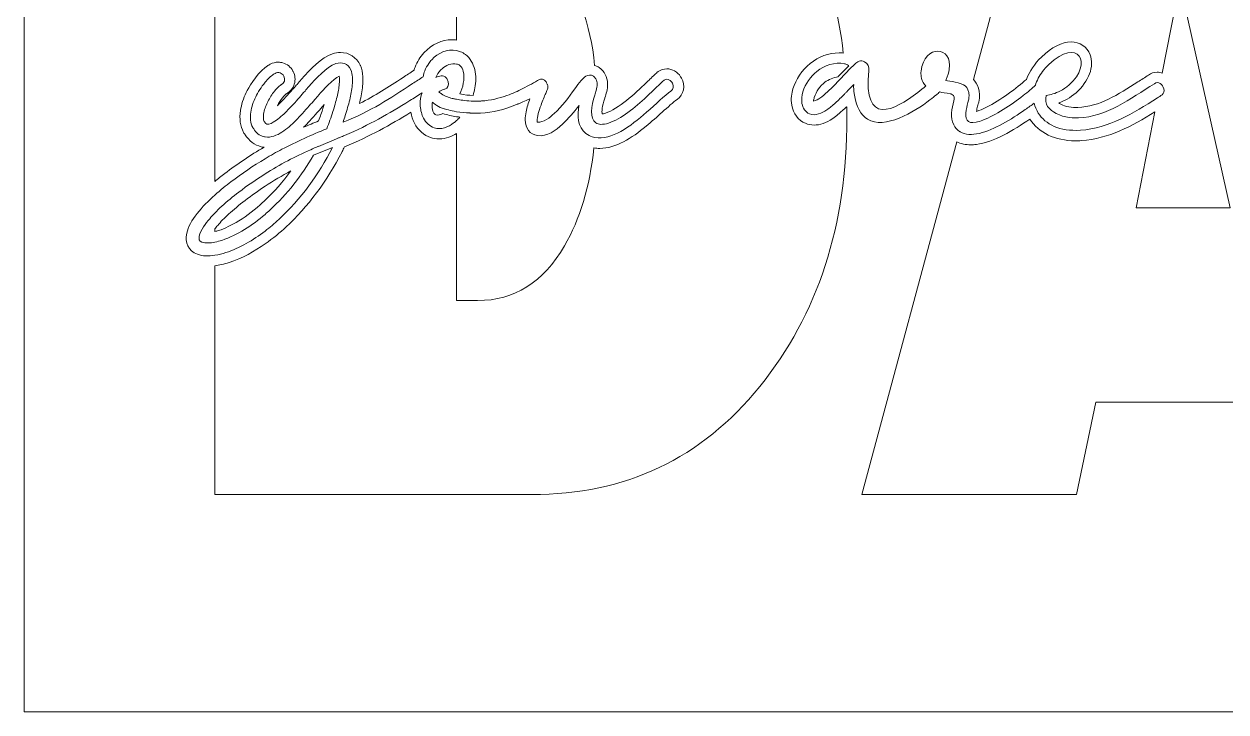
# Model space of a CAD drawing. Extents: x 18 to 982, y -1655 to 380.
# Drawn here: x 18.1 to 500, y -619.5 to -343.5 of the extents above; entities that cross this region are included whole.
import ezdxf

# ---------------------------------------------------------------- set-up
doc = ezdxf.new("R2010")
doc.units = 0
doc.header["$MEASUREMENT"] = 0
doc.layers.add('Layer 1', color=7, linetype='Continuous')

# ---------------------------------------------------------------- blocks, each defined once
blk = doc.blocks.new('block 2')
at = {"layer": 'Layer 1', "lineweight": 0}
blk.add_lwpolyline([(18.11001586914062, -137.6358589136998), (18.11001586914062, -619.5357612574498), (981.8899841308594, -619.5357612574498), (981.8899841308594, -137.6358589136998), (18.11001586914062, -137.6358589136998)], dxfattribs=at)
for points, knots in [([(313.0500183105505, -488.9757026636998), (289.7000427246094, -517.8555854761998), (259.2500305175781, -532.2857612574498), (221.6700134277307, -532.2857612574498), (221.6700134277307, -532.2857612574498), (94.58999633789062, -532.2857612574498), (94.58999633789062, -532.2857612574498), (94.58999633789062, -532.2857612574498), (94.58999633789062, -440.4957221949498), (94.58999633789062, -440.4957221949498), (96.39999389648074, -440.2657417261998), (98.31002807616824, -439.8155464136998), (100.2900085449182, -439.1754096949498), (105.5800476074182, -437.4654487574498), (110.5100402831995, -434.6754096949498), (114.7500305175781, -431.7154487574498), (118.0000305175781, -429.4454292261998), (120.8399963378906, -427.0758003199498), (123.1300354003906, -424.9854682886998), (131.9300231933594, -416.8258003199498), (139.5000305175781, -406.6456245386998), (145.6100158691406, -394.7354682886998), (145.6100158691406, -394.7354682886998), (145.6600036621094, -394.6358589136998), (145.6600036621094, -394.6358589136998), (145.9500427246094, -394.0255073511998), (146.2400207519495, -393.4053901636998), (146.5299987793005, -392.7857612574498), (157.0000305175781, -388.4254096949498), (164.7400207519495, -384.1055854761998), (173.1300354003906, -378.9053901636998), (173.4300231933594, -380.4254096949498), (173.9100036621094, -381.9053901636998), (174.6100158691406, -383.2554878199498), (176.1300354003906, -386.0855659449498), (178.4500427246094, -388.1456245386998), (181.1100158691406, -389.0557807886998), (182.2000427246094, -389.4254096949498), (183.3399963378906, -389.6153511011998), (184.5199890136682, -389.6153511011998), (187.3200378418005, -389.6153511011998), (189.7600402831995, -388.5557807886998), (191.5600280761682, -387.4254096949498), (191.5600280761682, -387.4254096949498), (191.5600280761682, -454.4356636011998), (191.5600280761682, -454.4356636011998), (191.5600280761682, -454.4356636011998), (199.9599914550781, -454.4356636011998), (199.9599914550781, -454.4356636011998), (214.6700134277307, -454.4356636011998), (226.2799987793005, -447.1358589136998), (234.8000183105505, -432.4757026636998), (240.9800109863281, -421.8653511011998), (244.9200134277307, -408.7755073511998), (246.6100158691406, -393.1856636011998), (247.3700256347693, -393.3155464136998), (248.1499938964807, -393.3858589136998), (248.9500427246094, -393.3858589136998), (255.3700256347693, -393.3858589136998), (261.7500305175781, -389.2554878199498), (267.4800109863281, -384.5357612574498), (269.7699890136682, -382.6553901636998), (271.9500427246094, -380.6754096949498), (273.9900207519495, -378.8458198511998), (276.2300109863281, -376.8258003199498), (278.3399963378906, -374.9053901636998), (279.9100036621094, -373.7755073511998), (282.6700134277307, -371.7955268824498), (283.4200134277307, -368.1553901636998), (281.7000427246094, -365.2154487574498), (281.7000427246094, -365.2154487574498), (281.4900207519495, -364.8155464136998), (281.4900207519495, -364.8155464136998), (281.4900207519495, -364.8155464136998), (281.3700256347693, -364.6153511011998), (281.3700256347693, -364.6153511011998), (280.1000061035193, -362.6553901636998), (278.0299987793005, -361.4654487574498), (275.8300476074182, -361.4654487574498), (274.5700378418005, -361.4654487574498), (273.3700256347693, -361.8653511011998), (272.3399963378906, -362.5958198511998), (272.3399963378906, -362.5958198511998), (272.1700134277307, -362.7154487574498), (272.1700134277307, -362.7154487574498), (272.1700134277307, -362.7154487574498), (272.0100402831995, -362.8555854761998), (272.0100402831995, -362.8555854761998), (271.0600280761682, -363.6954292261998), (269.8999938964807, -364.8155464136998), (268.5500183105505, -366.1153511011998), (268.2400207519495, -366.4053901636998), (267.9200134277307, -366.7154487574498), (267.5800476074182, -367.0557807886998), (263.1000061035193, -371.3555854761998), (256.3200378418005, -377.6456245386998), (251.2000427246094, -379.2755073511998), (250.5800476074182, -379.4654487574498), (250.1600036621094, -379.5455268824498), (249.8900451660193, -379.5655464136998), (249.7400207519495, -378.6553901636998), (249.8200378418005, -376.5357612574498), (250.9100036621094, -373.2955268824498), (250.9100036621094, -373.2955268824498), (250.9900207519495, -373.0455268824498), (250.9900207519495, -373.0455268824498), (251.4599914550781, -371.6055854761998), (252.0899963378906, -369.6358589136998), (252.0899963378906, -367.6153511011998), (252.0899963378906, -367.6153511011998), (252.0899963378906, -367.4654487574498), (252.0899963378906, -367.4654487574498), (251.9900207519495, -364.7354682886998), (250.7699890136682, -362.3858589136998), (248.7300109863281, -360.9854682886998), (248.1499938964807, -360.5958198511998), (247.5299987793005, -360.2955268824498), (246.8900451660193, -360.0958198511998), (245.1800231933594, -343.0655464136998), (240.2099914550781, -329.8653511011998), (232.0000305175781, -320.4957221949498), (221.6100158691406, -308.6553901636998), (210.9300231933594, -302.7257026636998), (199.9599914550781, -302.7257026636998), (199.9599914550781, -302.7257026636998), (191.5600280761682, -302.7257026636998), (191.5600280761682, -302.7257026636998), (191.5600280761682, -302.7257026636998), (191.5600280761682, -349.9156440699498), (191.5600280761682, -349.9156440699498), (190.9500427246094, -349.8258003199498), (190.3300476074182, -349.7857612574498), (189.7099914550781, -349.7857612574498), (185.6700134277307, -349.7857612574498), (181.5899963378906, -351.6553901636998), (178.5100402831995, -354.9454292261998), (178.5100402831995, -354.9454292261998), (178.4400329589807, -355.0255073511998), (178.4400329589807, -355.0255073511998), (176.8900451660193, -356.7755073511998), (175.7000427246094, -358.6954292261998), (174.9100036621094, -360.7354682886998), (174.7400207519495, -361.1553901636998), (174.6000061035193, -361.6055854761998), (174.4700012206995, -362.0557807886998), (172.9500427246094, -363.0357612574498), (171.5000305175781, -363.9854682886998), (170.1100158691406, -364.9053901636998), (164.0600280761682, -368.8653511011998), (158.9200134277307, -372.2354682886998), (152.6000061035193, -375.3956245386998), (152.6400451660193, -375.1954292261998), (152.6900329589807, -375.0054878199498), (152.7300109863281, -374.8355659449498), (153.3000183105505, -372.4854682886998), (153.6700134277307, -370.3956245386998), (153.8600158691406, -368.3956245386998), (154.0700378418005, -366.2154487574498), (154.2000427246094, -362.9854682886998), (152.9700012206995, -360.1553901636998), (152.9700012206995, -360.1553901636998), (152.9200134277307, -360.0455268824498), (152.9200134277307, -360.0455268824498), (151.3999938964807, -356.8258003199498), (148.4300231933594, -354.8956245386998), (144.9800109863281, -354.8956245386998), (143.9200134277307, -354.8956245386998), (142.8399963378906, -355.0758003199498), (141.7699890136682, -355.4454292261998), (137.3900451660193, -356.9454292261998), (132.9800109863281, -361.4854682886998), (129.2500305175781, -365.7755073511998), (128.6900329589807, -366.3858589136998), (128.1499938964807, -367.0255073511998), (127.6000061035193, -367.6954292261998), (127.1200256347693, -368.2154487574498), (126.6600036621094, -368.7554878199498), (126.1800231933594, -369.3057807886998), (125.9400329589807, -369.5758003199498), (125.7000427246094, -369.8555854761998), (125.4300231933594, -370.1553901636998), (124.0600280761682, -371.7154487574498), (122.2500305175781, -373.7354682886998), (120.4300231933594, -375.5758003199498), (120.1800231933594, -375.8155464136998), (119.9300231933594, -376.0655464136998), (119.6800231933594, -376.3057807886998), (119.6900329589807, -376.2955268824498), (119.6900329589807, -376.2857612574498), (119.6900329589807, -376.2857612574498), (120.3000183105505, -375.1358589136998), (121.0100402831995, -374.0255073511998), (121.7600402831995, -373.0455268824498), (122.5500183105505, -372.1055854761998), (123.0199890136682, -371.6754096949498), (123.2600402831995, -371.5054878199498), (123.2699890136682, -371.4854682886998), (123.2799987793005, -371.4854682886998), (123.2900085449182, -371.4854682886998), (124.8300476074182, -370.6456245386998), (125.9500427246094, -369.2554878199498), (126.4700012206995, -367.5855659449498), (126.9900207519495, -365.8858589136998), (126.8300476074182, -364.1055854761998), (126.0100402831995, -362.5357612574498), (126.0100402831995, -362.5357612574498), (125.9300231933594, -362.3653511011998), (125.9300231933594, -362.3653511011998), (125.0500183105505, -360.7354682886998), (123.6200256347693, -359.5655464136998), (121.8999938964807, -359.0758003199498), (121.2699890136682, -358.8956245386998), (120.6300354003906, -358.8057807886998), (119.9900207519495, -358.8057807886998), (118.8800354003906, -358.8057807886998), (117.7799987793005, -359.0855659449498), (116.8200378418005, -359.6055854761998), (116.8200378418005, -359.6055854761998), (116.4400329589807, -359.8155464136998), (116.4400329589807, -359.8155464136998), (116.2900085449182, -359.8956245386998), (116.1499938964807, -359.9654487574498), (115.9900207519495, -360.0758003199498), (115.9900207519495, -360.0758003199498), (115.8399963378906, -360.1553901636998), (115.8399963378906, -360.1553901636998), (115.4700012206995, -360.4053901636998), (115.1000061035193, -360.6754096949498), (114.7500305175781, -360.9654487574498), (110.7900085449182, -364.1153511011998), (108.0400085449182, -369.3155464136998), (107.2300109863281, -370.9454292261998), (106.0600280761682, -373.3458198511998), (105.2699890136682, -375.7955268824498), (104.8999938964807, -378.1954292261998), (104.3900451660193, -381.4454292261998), (104.8100280761682, -384.4654487574498), (106.1200256347693, -386.9654487574498), (106.1200256347693, -386.9654487574498), (106.2600402831995, -387.2354682886998), (106.2600402831995, -387.2354682886998), (106.2600402831995, -387.2354682886998), (106.4599914550781, -387.5054878199498), (106.4599914550781, -387.5054878199498), (106.5500183105505, -387.6553901636998), (106.6300354003906, -387.7857612574498), (106.7300109863281, -387.9053901636998), (108.3100280761682, -390.3858589136998), (110.6100158691406, -392.0855659449498), (113.2000427246094, -392.7154487574498), (113.5700378418005, -392.8155464136998), (113.9500427246094, -392.8858589136998), (114.3300476074182, -392.9254096949498), (108.9200134277307, -396.0958198511998), (103.6300354003906, -399.6358589136998), (98.55001831055051, -403.4854682886998), (97.16000366210938, -404.5455268824498), (95.83999633789062, -405.5855659449498), (94.58999633789062, -406.6153511011998), (94.58999633789062, -406.6153511011998), (94.58999633789062, -224.8858589136998), (94.58999633789062, -224.8858589136998), (94.58999633789062, -224.8858589136998), (221.6700134277307, -224.8858589136998), (221.6700134277307, -224.8858589136998), (260.6499938964807, -224.8858589136998), (291.4500427246094, -240.1856636011998), (314.1000061035193, -270.7857612574498), (332.0199890136682, -295.0255073511998), (342.8600158691406, -323.1553901636998), (346.5800476074182, -355.1553901636998), (346.0199890136682, -355.0855659449498), (345.4599914550781, -355.0557807886998), (344.8800354003906, -355.0557807886998), (340.8300476074182, -355.0557807886998), (336.6100158691406, -356.6055854761998), (333.3300476074182, -359.2857612574498), (330.0000305175781, -361.9854682886998), (327.5400085449182, -365.6456245386998), (326.3900451660193, -369.5557807886998), (325.9200134277307, -371.1358589136998), (325.4500427246094, -373.5557807886998), (325.9100036621094, -376.0655464136998), (326.5000305175781, -379.4454292261998), (328.4900207519495, -382.1055854761998), (331.3600158691406, -383.3355659449498), (332.4500427246094, -383.8057807886998), (333.6300354003906, -384.0455268824498), (334.8500061035193, -384.0455268824498), (337.1900329589807, -384.0455268824498), (339.6200256347693, -383.1954292261998), (342.3600158691406, -381.3956245386998), (343.8100280761682, -380.3858589136998), (345.1200256347693, -379.2154487574498), (346.1600036621094, -378.2755073511998), (346.7200012206995, -377.7857612574498), (347.2799987793005, -377.2554878199498), (347.8800354003906, -376.6754096949498), (347.9300231933594, -376.8155464136998), (347.9700012206995, -376.9556831324498), (348.0299987793005, -377.0958198511998), (348.0500183105505, -378.4454292261998), (348.0600280761682, -379.8057807886998), (348.0600280761682, -381.1754096949498), (348.0600280761682, -424.1656440699498), (336.3800354003906, -460.0958198511998), (313.0500183105505, -488.9757026636998)], [0, 0, 0, 0, 1, 1, 1, 2, 2, 2, 3, 3, 3, 4, 4, 4, 5, 5, 5, 6, 6, 6, 7, 7, 7, 8, 8, 8, 9, 9, 9, 10, 10, 10, 11, 11, 11, 12, 12, 12, 13, 13, 13, 14, 14, 14, 15, 15, 15, 16, 16, 16, 17, 17, 17, 18, 18, 18, 19, 19, 19, 20, 20, 20, 21, 21, 21, 22, 22, 22, 23, 23, 23, 24, 24, 24, 25, 25, 25, 26, 26, 26, 27, 27, 27, 28, 28, 28, 29, 29, 29, 30, 30, 30, 31, 31, 31, 32, 32, 32, 33, 33, 33, 34, 34, 34, 35, 35, 35, 36, 36, 36, 37, 37, 37, 38, 38, 38, 39, 39, 39, 40, 40, 40, 41, 41, 41, 42, 42, 42, 43, 43, 43, 44, 44, 44, 45, 45, 45, 46, 46, 46, 47, 47, 47, 48, 48, 48, 49, 49, 49, 50, 50, 50, 51, 51, 51, 52, 52, 52, 53, 53, 53, 54, 54, 54, 55, 55, 55, 56, 56, 56, 57, 57, 57, 58, 58, 58, 59, 59, 59, 60, 60, 60, 61, 61, 61, 62, 62, 62, 63, 63, 63, 64, 64, 64, 65, 65, 65, 66, 66, 66, 67, 67, 67, 68, 68, 68, 69, 69, 69, 70, 70, 70, 71, 71, 71, 72, 72, 72, 73, 73, 73, 74, 74, 74, 75, 75, 75, 76, 76, 76, 77, 77, 77, 78, 78, 78, 79, 79, 79, 80, 80, 80, 81, 81, 81, 82, 82, 82, 83, 83, 83, 84, 84, 84, 85, 85, 85, 86, 86, 86, 87, 87, 87, 88, 88, 88, 89, 89, 89, 90, 90, 90, 91, 91, 91, 92, 92, 92, 93, 93, 93, 94, 94, 94, 95, 95, 95, 96, 96, 96, 97, 97, 97, 98, 98, 98, 99, 99, 99, 100, 100, 100, 101, 101, 101, 102, 102, 102, 102]), ([(529.7599792480505, -532.2857612574498), (529.7599792480505, -532.2857612574498), (520.6499938964807, -495.1656440699498), (520.6499938964807, -495.1656440699498), (520.6499938964807, -495.1656440699498), (447.8300476074182, -495.1656440699498), (447.8300476074182, -495.1656440699498), (447.8300476074182, -495.1656440699498), (440.1300354003906, -532.2857612574498), (440.1300354003906, -532.2857612574498), (440.1300354003906, -532.2857612574498), (354.0100402831995, -532.2857612574498), (354.0100402831995, -532.2857612574498), (354.0100402831995, -532.2857612574498), (392.0600280761682, -390.7257026636998), (392.0600280761682, -390.7257026636998), (393.7300109863281, -391.5557807886998), (395.6300354003906, -391.9654487574498), (397.7200012206995, -391.9654487574498), (398.4400329589807, -391.9654487574498), (399.1800231933594, -391.9053901636998), (399.9300231933594, -391.8155464136998), (406.8800354003906, -390.9254096949498), (414.8100280761682, -386.1358589136998), (421.3500061035193, -381.6358589136998), (424.8700256347693, -387.1358589136998), (431.4800109863281, -390.3355659449498), (439.6499938964807, -390.3355659449498), (439.6499938964807, -390.3355659449498), (439.6600036621094, -390.3355659449498), (439.6600036621094, -390.3355659449498), (440.4100036621094, -390.3355659449498), (441.1700134277307, -390.3155464136998), (441.9599914550781, -390.2554878199498), (453.1700134277307, -389.4454292261998), (462.2400207519495, -384.5054878199498), (471.4200134277307, -378.7554878199498), (471.4200134277307, -378.7554878199498), (463.9400329589807, -417.3057807886998), (463.9400329589807, -417.3057807886998), (463.9400329589807, -417.3057807886998), (501.7500305175781, -417.3057807886998), (501.7500305175781, -417.3057807886998), (501.7500305175781, -417.3057807886998), (481.4400329589807, -327.0758003199498), (481.4400329589807, -327.0758003199498), (481.4400329589807, -327.0758003199498), (474.4400329589807, -363.1553901636998), (474.4400329589807, -363.1553901636998), (473.8100280761682, -362.9454292261998), (473.1399841308594, -362.8258003199498), (472.4700012206995, -362.8258003199498), (471.1900329589807, -362.8258003199498), (469.9700012206995, -363.2154487574498), (468.9200134277307, -364.0054878199498), (467.4800109863281, -364.9053901636998), (466.0500183105505, -365.8258003199498), (464.6300354003906, -366.7354682886998), (456.7200012206995, -371.8155464136998), (449.2500305175781, -376.6153511011998), (440.6700134277307, -376.9654487574498), (440.4200134277307, -376.9854682886998), (440.1499938964807, -376.9854682886998), (439.8900451660193, -376.9854682886998), (437.1800231933594, -376.9854682886998), (434.7500305175781, -376.3858589136998), (433.2300109863281, -375.3258003199498), (433.2300109863281, -375.3258003199498), (433.0299987793005, -375.1954292261998), (432.9800109863281, -375.1553901636998), (435.1200256347693, -374.3858589136998), (437.5800476074182, -373.1358589136998), (439.8800354003906, -371.0758003199498), (445.0800476074182, -366.4854682886998), (447.2900085449182, -360.4854682886998), (445.5299987793005, -355.8258003199498), (444.3200378418005, -352.6553901636998), (441.4100036621094, -350.6954292261998), (437.9100036621094, -350.6954292261998), (434.2600402831995, -350.6954292261998), (430.1499938964807, -352.7857612574498), (426.0400085449182, -356.7554878199498), (423.2300109863281, -359.4654487574498), (421.2099914550781, -362.5255073511998), (420.0000305175781, -365.6954292261998), (416.3100280761682, -369.0557807886998), (409.4900207519495, -374.0758003199498), (403.9500427246094, -376.8653511011998), (402.5100402831995, -377.6153511011998), (401.1600036621094, -378.1954292261998), (399.9800109863281, -378.5655464136998), (400.0500183105505, -378.2154487574498), (400.1200256347693, -377.8956245386998), (400.1800231933594, -377.5758003199498), (400.3399963378906, -376.7857612574498), (400.4700012206995, -376.1055854761998), (400.6900329589807, -375.5557807886998), (400.6900329589807, -375.5557807886998), (400.8200378418005, -375.2154487574498), (400.8200378418005, -375.2154487574498), (400.8200378418005, -375.2154487574498), (400.8900451660193, -374.8458198511998), (400.8900451660193, -374.8458198511998), (401.8000183105505, -370.3355659449498), (400.3200378418005, -367.4556831324498), (398.7699890136682, -365.7657417261998), (398.7699890136682, -365.7657417261998), (436.6300354003906, -224.8858589136998), (436.6300354003906, -224.8858589136998), (436.6300354003906, -224.8858589136998), (547.6100158691406, -224.8858589136998), (547.6100158691406, -224.8858589136998), (547.6100158691406, -224.8858589136998), (587.8799743652307, -374.6954292261998), (587.8799743652307, -374.6954292261998), (584.6200256347693, -376.4854682886998), (581.4499816894495, -377.7354682886998), (578.9499816894495, -377.7354682886998), (578.9499816894495, -377.7354682886998), (578.8399963378906, -377.7354682886998), (578.8399963378906, -377.7354682886998), (578.7300109863281, -376.6456245386998), (578.7900085449182, -375.0255073511998), (578.8100280761682, -374.2154487574498), (578.8100280761682, -374.2154487574498), (578.8299865722693, -373.6153511011998), (578.8299865722693, -373.6153511011998), (578.8299865722693, -373.6153511011998), (578.8399963378906, -373.4854682886998), (578.8399963378906, -373.4854682886998), (579.0099792480505, -370.8057807886998), (579.2500305175781, -366.7354682886998), (576.9100036621094, -363.5655464136998), (575.3299865722693, -361.4654487574498), (573.0899963378906, -360.3258003199498), (570.5899963378906, -360.3258003199498), (568.8399963378906, -360.3258003199498), (567.0600280761682, -360.8555854761998), (565.1399841308594, -361.9654487574498), (564.7500305175781, -362.1754096949498), (564.3799743652307, -362.4053901636998), (564.0000305175781, -362.6358589136998), (564.0699768066406, -361.8956245386998), (564.0799865722693, -361.1456245386998), (564.0500183105505, -360.4053901636998), (563.8000183105505, -355.1553901636998), (560.4599914550781, -351.3956245386998), (555.6900329589807, -351.0655464136998), (555.4900207519495, -351.0557807886998), (555.3000183105505, -351.0455268824498), (555.1000061035193, -351.0455268824498), (549.6900329589807, -351.0455268824498), (545.1399841308594, -355.3355659449498), (541.7599792480505, -359.0855659449498), (540.7500305175781, -360.1954292261998), (539.7699890136682, -361.3653511011998), (538.8500061035193, -362.5054878199498), (538.4499816894495, -362.2755073511998), (538.0199890136682, -362.0758003199498), (537.5799865722693, -361.9254096949498), (537.5799865722693, -361.9254096949498), (537.4200134277307, -361.8858589136998), (537.4200134277307, -361.8858589136998), (537.4200134277307, -361.8858589136998), (536.9700012206995, -361.7554878199498), (536.9700012206995, -361.7554878199498), (536.4499816894495, -361.6358589136998), (535.8999938964807, -361.5557807886998), (535.3600158691406, -361.5557807886998), (532.2900085449182, -361.5557807886998), (529.7300109863281, -363.8653511011998), (529.2799987793005, -367.0357612574498), (529.2799987793005, -367.0357612574498), (529.2599792480505, -367.1754096949498), (529.2599792480505, -367.1754096949498), (529.1600036621094, -368.0855659449498), (528.8000183105505, -369.2154487574498), (528.5400085449182, -370.0758003199498), (528.2699890136682, -370.7554878199498), (528.0699768066406, -371.4254096949498), (527.8899841308594, -372.0054878199498), (527.8899841308594, -372.0054878199498), (527.5699768066406, -373.0357612574498), (527.5699768066406, -373.0357612574498), (526.9400329589807, -374.9854682886998), (526.3500061035193, -377.0758003199498), (526.3399963378906, -379.1358589136998), (526.2599792480505, -381.6954292261998), (527.2500305175781, -384.0255073511998), (529.0600280761682, -385.5357612574498), (530.3399963378906, -386.6456245386998), (531.8700256347693, -387.2354682886998), (533.5000305175781, -387.2354682886998), (534.8199768066406, -387.2354682886998), (536.1200256347693, -386.8555854761998), (537.2099914550781, -386.1553901636998), (539.3399963378906, -384.8653511011998), (541.0400085449182, -382.5054878199498), (542.4200134277307, -380.6055854761998), (542.4200134277307, -380.6055854761998), (542.7599792480505, -380.1153511011998), (542.7599792480505, -380.1153511011998), (544.3999938964807, -377.7955268824498), (546.0099792480505, -375.5054878199498), (547.6700134277307, -373.3653511011998), (547.6299743652307, -373.4854682886998), (547.6000061035193, -373.6358589136998), (547.5799865722693, -373.7857612574498), (547.2400207519495, -375.2857612574498), (546.3600158691406, -379.2554878199498), (548.7900085449182, -382.4654487574498), (550.2400207519495, -384.4454292261998), (552.3100280761682, -385.5357612574498), (554.6399841308594, -385.5357612574498), (555.9499816894495, -385.5357612574498), (557.2699890136682, -385.1954292261998), (558.5299987793005, -384.5455268824498), (560.5899963378906, -383.5054878199498), (562.2799987793005, -381.9854682886998), (563.8299865722693, -380.5958198511998), (563.8299865722693, -380.5958198511998), (563.9100036621094, -380.5255073511998), (563.9100036621094, -380.5255073511998), (564.5099792480505, -379.9654487574498), (565.1499938964807, -379.3653511011998), (565.8299865722693, -378.7354682886998), (566.0000305175781, -380.2154487574498), (566.3100280761682, -381.7154487574498), (566.8899841308594, -383.1954292261998), (567.1900329589807, -383.9854682886998), (567.5600280761682, -384.7354682886998), (568.0199890136682, -385.5357612574498), (568.0199890136682, -385.5357612574498), (568.0799865722693, -385.6456245386998), (568.0799865722693, -385.6456245386998), (570.2500305175781, -389.1153511011998), (573.6999816894495, -391.1153511011998), (578.0199890136682, -391.4254096949498), (578.4800109863281, -391.4654487574498), (578.9400329589807, -391.4854682886998), (579.4200134277307, -391.4854682886998), (583.2799987793005, -391.4854682886998), (587.3700256347693, -390.2657417261998), (591.5400085449182, -388.3258003199498), (591.5400085449182, -388.3258003199498), (594.2900085449182, -398.5655464136998), (594.2900085449182, -398.5655464136998), (591.9700012206995, -400.1456245386998), (589.6700134277307, -401.7657417261998), (587.4300231933594, -403.4854682886998), (576.0899963378906, -412.0855659449498), (569.6100158691406, -419.8355659449498), (568.1600036621094, -426.5255073511998), (566.8100280761682, -432.5455268824498), (569.5099792480505, -437.7354682886998), (575.0199890136682, -439.7755073511998), (576.6800231933594, -440.3858589136998), (578.5400085449182, -440.6954292261998), (580.5699768066406, -440.6954292261998), (583.2099914550781, -440.6954292261998), (586.1200256347693, -440.1754096949498), (589.1700134277307, -439.1754096949498), (594.3100280761682, -437.5054878199498), (599.1100158691406, -434.8458198511998), (603.2699890136682, -431.9654487574498), (603.2699890136682, -431.9654487574498), (630.2300109863281, -532.2857612574498), (630.2300109863281, -532.2857612574498), (630.2300109863281, -532.2857612574498), (529.7599792480505, -532.2857612574498), (529.7599792480505, -532.2857612574498)], [0, 0, 0, 0, 1, 1, 1, 2, 2, 2, 3, 3, 3, 4, 4, 4, 5, 5, 5, 6, 6, 6, 7, 7, 7, 8, 8, 8, 9, 9, 9, 10, 10, 10, 11, 11, 11, 12, 12, 12, 13, 13, 13, 14, 14, 14, 15, 15, 15, 16, 16, 16, 17, 17, 17, 18, 18, 18, 19, 19, 19, 20, 20, 20, 21, 21, 21, 22, 22, 22, 23, 23, 23, 24, 24, 24, 25, 25, 25, 26, 26, 26, 27, 27, 27, 28, 28, 28, 29, 29, 29, 30, 30, 30, 31, 31, 31, 32, 32, 32, 33, 33, 33, 34, 34, 34, 35, 35, 35, 36, 36, 36, 37, 37, 37, 38, 38, 38, 39, 39, 39, 40, 40, 40, 41, 41, 41, 42, 42, 42, 43, 43, 43, 44, 44, 44, 45, 45, 45, 46, 46, 46, 47, 47, 47, 48, 48, 48, 49, 49, 49, 50, 50, 50, 51, 51, 51, 52, 52, 52, 53, 53, 53, 54, 54, 54, 55, 55, 55, 56, 56, 56, 57, 57, 57, 58, 58, 58, 59, 59, 59, 60, 60, 60, 61, 61, 61, 62, 62, 62, 63, 63, 63, 64, 64, 64, 65, 65, 65, 66, 66, 66, 67, 67, 67, 68, 68, 68, 69, 69, 69, 70, 70, 70, 71, 71, 71, 72, 72, 72, 73, 73, 73, 74, 74, 74, 75, 75, 75, 76, 76, 76, 77, 77, 77, 78, 78, 78, 79, 79, 79, 80, 80, 80, 81, 81, 81, 82, 82, 82, 83, 83, 83, 84, 84, 84, 85, 85, 85, 86, 86, 86, 87, 87, 87, 88, 88, 88, 89, 89, 89, 90, 90, 90, 90]), ([(399.8000183105505, -382.9053901636998), (400.6499938964807, -382.7354682886998), (401.5700378418005, -382.4454292261998), (402.5500183105505, -382.0758003199498), (407.5400085449182, -380.1754096949498), (413.9200134277307, -375.9454292261998), (418.7000427246094, -372.2154487574498), (420.6600036621094, -370.6754096949498), (422.3500061035193, -369.2354682886998), (423.5800476074182, -368.0557807886998), (424.1700134277307, -366.1954292261998), (425.1300354003906, -364.3258003199498), (426.4900207519495, -362.5255073511998), (427.2000427246094, -361.5855659449498), (428.0100402831995, -360.6553901636998), (428.9300231933594, -359.7554878199498), (440.8100280761682, -348.3057807886998), (446.8000183105505, -359.3956245386998), (437.1200256347693, -367.9454292261998), (435.9900207519495, -368.9454292261998), (434.8000183105505, -369.7354682886998), (433.6000061035193, -370.3458198511998), (431.5600280761682, -371.3858589136998), (429.5400085449182, -371.9053901636998), (427.9500427246094, -372.1153511011998), (427.5400085449182, -373.8653511011998), (427.6600036621094, -375.2955268824498), (428.5000305175781, -376.5655464136998), (429.0100402831995, -377.3355659449498), (429.7799987793005, -378.0557807886998), (430.8500061035193, -378.7554878199498), (433.7500305175781, -380.7554878199498), (437.7300109863281, -381.2857612574498), (440.8600158691406, -381.1456245386998), (452.2699890136682, -380.6754096949498), (461.4400329589807, -373.5655464136998), (471.3100280761682, -367.4254096949498), (472.0600280761682, -366.8057807886998), (472.9100036621094, -366.8956245386998), (473.6200256347693, -367.3756050074498), (475.0199890136682, -368.2857612574498), (475.8799743652307, -370.6856636011998), (474.3899841308594, -371.9254096949498), (473.7599792480505, -372.3258003199498), (473.1299743652307, -372.7257026636998), (472.5099792480505, -373.1256050074498), (462.6300354003906, -379.4156440699498), (453.1800231933594, -385.2457221949498), (441.6499938964807, -386.0958198511998), (433.3800354003906, -386.6553901636998), (427.5800476074182, -383.6954292261998), (424.7699890136682, -379.2354682886998), (424.0100402831995, -378.0054878199498), (423.4700012206995, -376.6754096949498), (423.1600036621094, -375.2554878199498), (422.0400085449182, -376.0655464136998), (420.8200378418005, -376.9254096949498), (419.5299987793005, -377.8155464136998), (413.9200134277307, -381.6954292261998), (407.0000305175781, -386.0255073511998), (401.1300354003906, -387.3653511011998), (398.1800231933594, -388.0455268824498), (395.5000305175781, -387.9654487574498), (393.3900451660193, -386.6954292261998), (393.3200378418005, -386.6553901636998), (393.2500305175781, -386.6055854761998), (393.1800231933594, -386.5655464136998), (392.1900329589807, -385.9356636011998), (391.3800354003906, -385.0357612574498), (390.8600158691406, -383.9053901636998), (389.4599914550781, -381.0455268824498), (389.9700012206995, -377.4053901636998), (390.9100036621094, -374.3653511011998), (391.1300354003906, -373.5357612574498), (391.4400329589807, -372.0958198511998), (390.0100402831995, -371.6553901636998), (389.8999938964807, -371.6153511011998), (389.7900085449182, -371.5758003199498), (389.6499938964807, -371.5557807886998), (387.5299987793005, -371.1754096949498), (386.1900329589807, -370.9454292261998), (385.2200012206995, -370.7354682886998), (384.8100280761682, -371.1153511011998), (384.3600158691406, -371.4854682886998), (383.8999938964807, -371.8858589136998), (383.2000427246094, -372.4654487574498), (382.3100280761682, -373.1954292261998), (381.2799987793005, -373.9654487574498), (374.9400329589807, -378.7955268824498), (363.2000427246094, -385.9854682886998), (356.2300109863281, -381.6358589136998), (353.6499938964807, -380.0255073511998), (351.7300109863281, -376.8355659449498), (350.9700012206995, -371.3653511011998), (350.7799987793005, -370.1954292261998), (350.6900329589807, -368.9654487574498), (350.7400207519495, -367.7554878199498), (349.7400207519495, -368.7554878199498), (348.7900085449182, -369.7755073511998), (347.8300476074182, -370.7755073511998), (347.5700378418005, -371.0455268824498), (347.3000183105505, -371.3258003199498), (347.0400085449182, -371.5958198511998), (345.8700256347693, -372.8155464136998), (344.6600036621094, -374.0357612574498), (343.3900451660193, -375.1553901636998), (342.3200378418005, -376.1358589136998), (341.1900329589807, -377.1153511011998), (339.9800109863281, -377.9654487574498), (338.0600280761682, -379.2154487574498), (335.3999938964807, -380.5357612574498), (333.0100402831995, -379.5054878199498), (331.3700256347693, -378.8057807886998), (330.3500061035193, -377.2154487574498), (330.0199890136682, -375.3458198511998), (329.7400207519495, -373.7955268824498), (329.9700012206995, -372.1553901636998), (330.3900451660193, -370.7554878199498), (331.3700256347693, -367.3858589136998), (333.4800109863281, -364.5357612574498), (335.9599914550781, -362.5255073511998), (338.8900451660193, -360.1153511011998), (343.1700134277307, -358.6553901636998), (347.0400085449182, -359.4356636011998), (347.2400207519495, -359.4757026636998), (347.4500427246094, -359.5255073511998), (347.6499938964807, -359.5758003199498), (348.1200256347693, -359.7154487574498), (348.5400085449182, -360.0054878199498), (348.8500061035193, -360.4053901636998), (348.8500061035193, -360.4053901636998), (348.6700134277307, -360.4053901636998), (348.6700134277307, -360.4053901636998), (348.6700134277307, -360.4053901636998), (344.5000305175781, -364.5758003199498), (344.5000305175781, -364.5758003199498), (344.5000305175781, -364.5758003199498), (344.5500183105505, -364.6754096949498), (344.5500183105505, -364.6754096949498), (342.6000061035193, -364.8858589136998), (340.6100158691406, -365.7857612574498), (339.2300109863281, -366.8653511011998), (337.3100280761682, -368.3258003199498), (335.6800231933594, -370.4654487574498), (334.9300231933594, -373.0054878199498), (334.8300476074182, -373.3653511011998), (334.6900329589807, -373.9254096949498), (334.6499938964807, -374.4454292261998), (335.4900207519495, -374.2554878199498), (336.7500305175781, -373.5054878199498), (337.2200012206995, -373.1954292261998), (338.3000183105505, -372.4854682886998), (339.2799987793005, -371.6456245386998), (340.2099914550781, -370.7554878199498), (341.3800354003906, -369.6754096949498), (342.5500183105505, -368.5557807886998), (343.6700134277307, -367.3956245386998), (344.1700134277307, -366.8653511011998), (344.6800231933594, -366.3458198511998), (345.1900329589807, -365.8057807886998), (345.1900329589807, -365.8057807886998), (347.3800354003906, -363.4757026636998), (347.3800354003906, -363.4757026636998), (347.3800354003906, -363.4757026636998), (349.4900207519495, -361.2354682886998), (349.4900207519495, -361.2354682886998), (349.4900207519495, -361.2354682886998), (350.7799987793005, -359.9454292261998), (350.7799987793005, -359.9454292261998), (351.7699890136682, -359.0054878199498), (352.9800109863281, -357.8956245386998), (354.5700378418005, -358.3653511011998), (354.7699890136682, -358.4254096949498), (354.9599914550781, -358.5054878199498), (355.1300354003906, -358.5958198511998), (356.5700378418005, -359.3258003199498), (356.8999938964807, -360.7755073511998), (356.8200378418005, -362.1553901636998), (354.4800109863281, -384.7154487574498), (366.9300231933594, -378.2554878199498), (376.4500427246094, -370.9654487574498), (377.5899963378906, -370.0958198511998), (378.7000427246094, -369.1954292261998), (379.7300109863281, -368.3555854761998), (379.5400085449182, -368.1754096949498), (379.3399963378906, -368.0054878199498), (379.1700134277307, -367.8155464136998), (379.1300354003906, -367.7554878199498), (379.1300354003906, -367.7554878199498), (379.0700378418005, -367.7154487574498), (378.3500061035193, -366.7554878199498), (377.9500427246094, -365.6553901636998), (377.8000183105505, -364.5255073511998), (377.7000427246094, -363.8258003199498), (377.6900329589807, -363.0958198511998), (377.7699890136682, -362.3858589136998), (379.0600280761682, -351.4254096949498), (390.6200256347693, -352.1954292261998), (389.0700378418005, -361.7354682886998), (388.8800354003906, -362.9254096949498), (388.4800109863281, -364.2755073511998), (387.8200378418005, -365.7554878199498), (387.8200378418005, -365.7554878199498), (387.7300109863281, -366.1153511011998), (387.7300109863281, -366.1153511011998), (388.3600158691406, -366.2955268824498), (389.9100036621094, -366.4854682886998), (391.4900207519495, -366.8155464136998), (393.0899963378906, -367.1553901636998), (394.7200012206995, -367.6153511011998), (395.4500427246094, -368.3258003199498), (396.2799987793005, -369.1153511011998), (397.0400085449182, -370.3458198511998), (396.9900207519495, -372.3858589136998), (396.9800109863281, -372.8858589136998), (396.9200134277307, -373.4356636011998), (396.8000183105505, -374.0357612574498), (396.2900085449182, -375.3458198511998), (396.1499938964807, -376.6553901636998), (395.8200378418005, -378.0557807886998), (395.2600402831995, -381.4053901636998), (396.1000061035193, -383.7154487574498), (399.8000183105505, -382.9053901636998)], [0, 0, 0, 0, 1, 1, 1, 2, 2, 2, 3, 3, 3, 4, 4, 4, 5, 5, 5, 6, 6, 6, 7, 7, 7, 8, 8, 8, 9, 9, 9, 10, 10, 10, 11, 11, 11, 12, 12, 12, 13, 13, 13, 14, 14, 14, 15, 15, 15, 16, 16, 16, 17, 17, 17, 18, 18, 18, 19, 19, 19, 20, 20, 20, 21, 21, 21, 22, 22, 22, 23, 23, 23, 24, 24, 24, 25, 25, 25, 26, 26, 26, 27, 27, 27, 28, 28, 28, 29, 29, 29, 30, 30, 30, 31, 31, 31, 32, 32, 32, 33, 33, 33, 34, 34, 34, 35, 35, 35, 36, 36, 36, 37, 37, 37, 38, 38, 38, 39, 39, 39, 40, 40, 40, 41, 41, 41, 42, 42, 42, 43, 43, 43, 44, 44, 44, 45, 45, 45, 46, 46, 46, 47, 47, 47, 48, 48, 48, 49, 49, 49, 50, 50, 50, 51, 51, 51, 52, 52, 52, 53, 53, 53, 54, 54, 54, 55, 55, 55, 56, 56, 56, 57, 57, 57, 58, 58, 58, 59, 59, 59, 60, 60, 60, 61, 61, 61, 62, 62, 62, 63, 63, 63, 64, 64, 64, 65, 65, 65, 66, 66, 66, 67, 67, 67, 68, 68, 68, 69, 69, 69, 70, 70, 70, 71, 71, 71, 72, 72, 72, 73, 73, 73, 74, 74, 74, 74]), ([(87.60000610351926, -435.8653511011998), (83.89999389648074, -434.5054878199498), (82.50003051757812, -431.1754096949498), (83.33999633789062, -427.4454292261998), (84.45999145507812, -422.2755073511998), (89.57003784180051, -416.6256050074498), (94.58999633789062, -412.1358589136998), (96.89999389648074, -410.0655464136998), (99.18002319335938, -408.2457221949498), (101.0700378418005, -406.8155464136998), (105.4599914550781, -403.4654487574498), (110.0199890136682, -400.3653511011998), (114.7500305175781, -397.5455268824498), (116.9700012206995, -396.1954292261998), (119.2200012206995, -394.9254096949498), (121.5100402831995, -393.7154487574498), (127.3500061035193, -390.6754096949498), (133.3399963378906, -388.0054878199498), (139.4700012206995, -385.5357612574498), (140.3500061035193, -383.2354682886998), (141.1900329589807, -380.9454292261998), (141.9400329589807, -378.6153511011998), (142.5500183105505, -376.6553901636998), (143.1600036621094, -374.6358589136998), (143.6300354003906, -372.6754096949498), (144.0000305175781, -370.9454292261998), (144.3800354003906, -369.2154487574498), (144.5199890136682, -367.4854682886998), (144.6100158691406, -366.7755073511998), (144.7099914550781, -365.3355659449498), (144.5199890136682, -364.4454292261998), (142.0400085449182, -365.4654487574498), (137.9700012206995, -370.0557807886998), (136.2400207519495, -371.9654487574498), (135.7300109863281, -372.5855659449498), (135.2099914550781, -373.1754096949498), (134.6499938964807, -373.7955268824498), (133.9500427246094, -374.6358589136998), (133.2000427246094, -375.4854682886998), (132.4500427246094, -376.3653511011998), (130.7200012206995, -378.3355659449498), (128.8999938964807, -380.3458198511998), (127.0299987793005, -382.2154487574498), (125.3399963378906, -383.9053901636998), (123.5199890136682, -385.5855659449498), (121.5100402831995, -386.8458198511998), (119.5000305175781, -388.1553901636998), (117.1800231933594, -389.1754096949498), (114.7500305175781, -388.7755073511998), (114.5700378418005, -388.7554878199498), (114.3900451660193, -388.7154487574498), (114.2099914550781, -388.6754096949498), (112.4800109863281, -388.2554878199498), (111.1200256347693, -387.0758003199498), (110.1900329589807, -385.5855659449498), (110.0400085449182, -385.3956245386998), (109.9500427246094, -385.1954292261998), (109.8100280761682, -385.0255073511998), (108.8300476074182, -383.1553901636998), (108.6900329589807, -380.9454292261998), (109.0199890136682, -378.8555854761998), (109.3500061035193, -376.7354682886998), (110.0400085449182, -374.6754096949498), (110.9800109863281, -372.7554878199498), (111.8999938964807, -370.9053901636998), (113.2200012206995, -368.7154487574498), (114.7500305175781, -366.8653511011998), (115.8100280761682, -365.5758003199498), (116.9599914550781, -364.4254096949498), (118.1400451660193, -363.6456245386998), (118.3700256347693, -363.5054878199498), (118.5600280761682, -363.4053901636998), (118.7900085449182, -363.2755073511998), (119.3999938964807, -362.9454292261998), (120.1000061035193, -362.9053901636998), (120.7600402831995, -363.0855659449498), (121.4100036621094, -363.2755073511998), (121.9300231933594, -363.7354682886998), (122.2500305175781, -364.3555854761998), (122.2500305175781, -364.3555854761998), (122.3000183105505, -364.4454292261998), (122.3000183105505, -364.4454292261998), (122.9599914550781, -365.6553901636998), (122.4900207519495, -367.1954292261998), (121.2200012206995, -367.8555854761998), (121.1300354003906, -367.9053901636998), (121.0899963378906, -367.9454292261998), (120.9900207519495, -367.9854682886998), (120.1000061035193, -368.6055854761998), (119.2099914550781, -369.5855659449498), (118.5100402831995, -370.4254096949498), (117.5299987793005, -371.6954292261998), (116.6400451660193, -373.0958198511998), (115.8900451660193, -374.5455268824498), (115.8500061035193, -374.6754096949498), (115.7500305175781, -374.8653511011998), (115.6600036621094, -375.0054878199498), (115.3300476074182, -375.7354682886998), (115.0100402831995, -376.5054878199498), (114.7500305175781, -377.2857612574498), (114.4900207519495, -378.0357612574498), (114.2799987793005, -378.8155464136998), (114.1600036621094, -379.5958198511998), (114.0199890136682, -380.5357612574498), (113.9800109863281, -381.7354682886998), (114.3999938964807, -382.5855659449498), (114.4400329589807, -382.6358589136998), (114.4900207519495, -382.7354682886998), (114.5299987793005, -382.7755073511998), (114.5899963378906, -382.8653511011998), (114.6600036621094, -382.9654487574498), (114.7500305175781, -383.0855659449498), (114.9500427246094, -383.3355659449498), (115.2300109863281, -383.5655464136998), (115.5199890136682, -383.6553901636998), (116.4100036621094, -383.9053901636998), (117.9500427246094, -382.9654487574498), (118.6499938964807, -382.4854682886998), (120.3800354003906, -381.4053901636998), (121.9300231933594, -379.9654487574498), (123.3800354003906, -378.5255073511998), (125.1600036621094, -376.7354682886998), (126.8800354003906, -374.8258003199498), (128.5700378418005, -372.9053901636998), (129.3200378418005, -372.0655464136998), (130.0199890136682, -371.2154487574498), (130.7699890136682, -370.4254096949498), (131.2799987793005, -369.7755073511998), (131.7900085449182, -369.1553901636998), (132.3600158691406, -368.5557807886998), (134.9300231933594, -365.6153511011998), (139.4200134277307, -360.6553901636998), (143.1100158691406, -359.3956245386998), (145.5899963378906, -358.5455268824498), (147.9800109863281, -359.3458198511998), (149.1499938964807, -361.8258003199498), (149.9400329589807, -363.6456245386998), (149.8999938964807, -366.0357612574498), (149.7099914550781, -367.9854682886998), (149.5199890136682, -369.9654487574498), (149.1499938964807, -371.9254096949498), (148.6800231933594, -373.8458198511998), (148.1700134277307, -375.9854682886998), (147.5600280761682, -378.1055854761998), (146.8999938964807, -380.1553901636998), (146.6200256347693, -381.0958198511998), (146.2900085449182, -381.9854682886998), (146.0100402831995, -382.9053901636998), (157.5700378418005, -378.2554878199498), (164.4800109863281, -373.5758003199498), (173.8800354003906, -367.4053901636998), (175.2400207519495, -366.5255073511998), (176.6700134277307, -365.5958198511998), (178.1700134277307, -364.6358589136998), (178.3000183105505, -363.8057807886998), (178.5000305175781, -362.9854682886998), (178.8000183105505, -362.2354682886998), (179.2099914550781, -361.1754096949498), (179.7699890136682, -360.1954292261998), (180.3999938964807, -359.2955268824498), (180.7600402831995, -358.7554878199498), (181.1499938964807, -358.2554878199498), (181.5600280761682, -357.7955268824498), (184.0700378418005, -355.1153511011998), (187.7699890136682, -353.3458198511998), (191.5600280761682, -354.1456245386998), (192.0800476074182, -354.2554878199498), (192.5899963378906, -354.4053901636998), (193.1100158691406, -354.6153511011998), (193.8100280761682, -354.9053901636998), (194.4599914550781, -355.2755073511998), (195.1200256347693, -355.7354682886998), (196.9900207519495, -357.1954292261998), (198.2000427246094, -359.3956245386998), (198.8100280761682, -361.7755073511998), (199.3700256347693, -364.2554878199498), (199.3300476074182, -366.7755073511998), (198.8600158691406, -369.1153511011998), (198.6800231933594, -370.1055854761998), (198.4200134277307, -371.1456245386998), (198.1200256347693, -372.1358589136998), (196.5500183105505, -372.1153511011998), (194.6900329589807, -371.9654487574498), (192.8200378418005, -371.5054878199498), (193.4300231933594, -370.1954292261998), (193.9500427246094, -368.7554878199498), (194.2300109863281, -367.2554878199498), (194.5100402831995, -365.8057807886998), (194.6000061035193, -364.0255073511998), (194.2300109863281, -362.4654487574498), (194.0000305175781, -361.5958198511998), (193.6200256347693, -360.6954292261998), (192.8700256347693, -360.1456245386998), (192.6400451660193, -359.9454292261998), (192.4100036621094, -359.8155464136998), (192.1700134277307, -359.7154487574498), (191.9700012206995, -359.6358589136998), (191.7600402831995, -359.5758003199498), (191.5600280761682, -359.5357612574498), (189.4599914550781, -359.0157417261998), (187.2600402831995, -360.0758003199498), (185.7000427246094, -361.4454292261998), (185.4800109863281, -361.6456245386998), (185.2600402831995, -361.8555854761998), (185.0600280761682, -362.0557807886998), (184.3200378418005, -362.8555854761998), (183.6600036621094, -363.8355659449498), (183.2400207519495, -364.9053901636998), (183.8900451660193, -364.6358589136998), (184.6000061035193, -364.3956245386998), (185.3000183105505, -364.2554878199498), (186.0700378418005, -364.0958198511998), (186.8999938964807, -364.4654487574498), (187.4700012206995, -365.1553901636998), (187.7300109863281, -365.4654487574498), (187.9400329589807, -365.8458198511998), (188.0600280761682, -366.2554878199498), (188.0600280761682, -366.2554878199498), (188.2000427246094, -366.6754096949498), (188.2000427246094, -366.6754096949498), (188.5700378418005, -368.0455268824498), (187.9599914550781, -369.3555854761998), (186.8399963378906, -369.6358589136998), (186.7200012206995, -369.6553901636998), (186.5899963378906, -369.6954292261998), (186.4700012206995, -369.7354682886998), (185.7200012206995, -369.9254096949498), (185.0100402831995, -370.2154487574498), (184.3600158691406, -370.7154487574498), (184.6100158691406, -370.9254096949498), (184.8500061035193, -371.1153511011998), (185.0899963378906, -371.2857612574498), (185.2200012206995, -371.3653511011998), (185.3500061035193, -371.4654487574498), (185.4800109863281, -371.5557807886998), (186.7799987793005, -372.3858589136998), (188.3100280761682, -372.9454292261998), (189.8300476074182, -373.3258003199498), (189.8300476074182, -373.3258003199498), (189.8200378418005, -373.3355659449498), (189.8200378418005, -373.3355659449498), (189.8200378418005, -373.3355659449498), (189.8999938964807, -373.3555854761998), (190.0299987793005, -373.3858589136998), (190.0800476074182, -373.3956245386998), (190.1300354003906, -373.4053901636998), (190.1800231933594, -373.4053901636998), (190.4700012206995, -373.4757026636998), (190.9500427246094, -373.5758003199498), (191.5600280761682, -373.6856636011998), (192.9200134277307, -373.9356636011998), (194.9900207519495, -374.2554878199498), (197.3200378418005, -374.3858589136998), (197.3200378418005, -374.3858589136998), (197.3200378418005, -374.4053901636998), (197.3200378418005, -374.4053901636998), (197.3200378418005, -374.4053901636998), (197.9700012206995, -374.4053901636998), (197.9700012206995, -374.4053901636998), (198.5000305175781, -374.4254096949498), (199.0500183105505, -374.4454292261998), (199.6100158691406, -374.4454292261998), (199.6100158691406, -374.4454292261998), (199.6100158691406, -374.4454292261998), (199.6200256347693, -374.4454292261998), (199.6200256347693, -374.4454292261998), (199.6499938964807, -374.4454292261998), (199.6499938964807, -374.4454292261998), (200.0199890136682, -374.4254096949498), (200.3900451660193, -374.4254096949498), (200.7699890136682, -374.4053901636998), (200.7699890136682, -374.4053901636998), (200.9700012206995, -374.4053901636998), (200.9700012206995, -374.4053901636998), (201.1499938964807, -374.3956245386998), (201.3300476074182, -374.3858589136998), (201.5100402831995, -374.3653511011998), (205.2099914550781, -374.1153511011998), (208.6100158691406, -373.2955268824498), (211.7300109863281, -372.1754096949498), (213.9700012206995, -371.3653511011998), (216.0700378418005, -370.4053901636998), (218.0500183105505, -369.4053901636998), (220.4599914550781, -368.1954292261998), (222.6900329589807, -366.9254096949498), (224.7699890136682, -365.7554878199498), (225.2799987793005, -365.5054878199498), (225.8900451660193, -365.5655464136998), (226.4599914550781, -365.8458198511998), (226.9599914550781, -366.0958198511998), (227.3399963378906, -366.5455268824498), (227.6200256347693, -367.0958198511998), (227.7099914550781, -367.2554878199498), (227.8000183105505, -367.4053901636998), (227.8600158691406, -367.5758003199498), (227.8600158691406, -367.5758003199498), (227.8999938964807, -367.6754096949498), (227.8999938964807, -367.6754096949498), (227.9100036621094, -367.6954292261998), (227.9100036621094, -367.7154487574498), (227.9200134277307, -367.7354682886998), (227.9300231933594, -367.7554878199498), (227.9400329589807, -367.7857612574498), (227.9500427246094, -367.8155464136998), (228.1800231933594, -368.4254096949498), (228.1800231933594, -369.1153511011998), (227.9500427246094, -369.6754096949498), (227.7200012206995, -370.2354682886998), (227.4800109863281, -370.8057807886998), (227.2500305175781, -371.3653511011998), (226.7600402831995, -372.5455268824498), (226.0299987793005, -374.2354682886998), (225.3800354003906, -376.0054878199498), (224.5299987793005, -378.3057807886998), (223.7900085449182, -380.7354682886998), (223.7900085449182, -382.4454292261998), (223.8399963378906, -382.5455268824498), (223.8399963378906, -382.7354682886998), (223.8399963378906, -382.8653511011998), (223.8399963378906, -382.8653511011998), (223.9700012206995, -382.8653511011998), (223.9700012206995, -382.8653511011998), (226.2699890136682, -383.1553901636998), (229.0700378418005, -380.8653511011998), (230.7099914550781, -379.3653511011998), (233.8000183105505, -376.5054878199498), (236.4599914550781, -372.9454292261998), (238.9900207519495, -369.4454292261998), (239.7799987793005, -368.3258003199498), (240.5800476074182, -367.2554878199498), (241.4700012206995, -366.2154487574498), (242.0299987793005, -365.5655464136998), (242.6400451660193, -364.8653511011998), (243.3399963378906, -364.4454292261998), (244.2699890136682, -363.8355659449498), (245.3500061035193, -363.7354682886998), (246.3800354003906, -364.4454292261998), (246.7799987793005, -364.7154487574498), (247.1000061035193, -365.0758003199498), (247.3300476074182, -365.4757026636998), (247.7099914550781, -366.0958198511998), (247.8999938964807, -366.8458198511998), (247.9200134277307, -367.6153511011998), (247.9200134277307, -368.4156440699498), (247.7500305175781, -369.2657417261998), (247.5199890136682, -370.0958198511998), (247.5199890136682, -370.0958198511998), (247.5199890136682, -370.1055854761998), (247.5199890136682, -370.1055854761998), (247.3500061035193, -370.7755073511998), (247.1300354003906, -371.4254096949498), (246.9400329589807, -372.0054878199498), (245.4700012206995, -376.4053901636998), (244.8700256347693, -381.4053901636998), (247.3800354003906, -383.1256050074498), (248.4500427246094, -383.8555854761998), (250.0800476074182, -383.9957221949498), (252.4599914550781, -383.2354682886998), (257.4500427246094, -381.6553901636998), (263.1200256347693, -376.9254096949498), (267.7300109863281, -372.6456245386998), (270.6400451660193, -369.9454292261998), (273.1200256347693, -367.4254096949498), (274.7699890136682, -365.9854682886998), (275.7500305175781, -365.2857612574498), (277.1100158691406, -365.6954292261998), (277.8600158691406, -366.8653511011998), (277.8600158691406, -366.8653511011998), (278.0400085449182, -367.2554878199498), (278.0400085449182, -367.2554878199498), (278.7900085449182, -368.4254096949498), (278.4599914550781, -369.6754096949498), (277.4800109863281, -370.3858589136998), (274.8800354003906, -372.2554878199498), (271.4800109863281, -375.5557807886998), (267.7000427246094, -378.8858589136998), (261.2200012206995, -384.5557807886998), (253.6100158691406, -390.3155464136998), (247.0100402831995, -389.0255073511998), (246.2200012206995, -388.8756050074498), (245.4500427246094, -388.6256050074498), (244.6900329589807, -388.2554878199498), (240.6700134277307, -386.2857612574498), (239.8700256347693, -381.7354682886998), (240.3900451660193, -377.6358589136998), (240.4400329589807, -377.1153511011998), (240.5299987793005, -376.6055854761998), (240.6200256347693, -376.1358589136998), (238.5700378418005, -378.8555854761998), (236.3700256347693, -381.4654487574498), (233.9400329589807, -383.7154487574498), (231.3200378418005, -386.1954292261998), (227.7600402831995, -388.7154487574498), (224.0199890136682, -388.2554878199498), (220.8399963378906, -387.8653511011998), (219.0600280761682, -385.3555854761998), (219.0600280761682, -381.8956245386998), (219.0500183105505, -380.8956245386998), (219.1900329589807, -379.8355659449498), (219.3999938964807, -378.7354682886998), (219.7500305175781, -376.9854682886998), (220.3200378418005, -375.1754096949498), (220.9599914550781, -373.4454292261998), (218.9400329589807, -374.3858589136998), (217.0500183105505, -375.2154487574498), (216.2600402831995, -375.5357612574498), (216.1200256347693, -375.5855659449498), (215.9900207519495, -375.6456245386998), (215.8500061035193, -375.6954292261998), (214.4800109863281, -376.2554878199498), (213.1100158691406, -376.7857612574498), (211.7300109863281, -377.2354682886998), (207.3300476074182, -378.6954292261998), (202.7400207519495, -379.5054878199498), (196.8999938964807, -379.2554878199498), (196.8999938964807, -379.2554878199498), (196.8999938964807, -379.2554878199498), (196.8900451660193, -379.2554878199498), (196.8900451660193, -379.2554878199498), (196.9300231933594, -379.1754096949498), (196.9300231933594, -379.1754096949498), (195.0800476074182, -379.1754096949498), (193.2000427246094, -378.9556831324498), (191.5600280761682, -378.6856636011998), (188.9800109863281, -378.2457221949498), (186.9700012206995, -377.6553901636998), (186.4900207519495, -377.5054878199498), (185.4900207519495, -377.1553901636998), (184.4900207519495, -376.7354682886998), (183.6100158691406, -376.1754096949498), (183.0100402831995, -375.7554878199498), (182.3999938964807, -375.3458198511998), (181.8399963378906, -374.8258003199498), (181.7400207519495, -375.3458198511998), (181.7000427246094, -375.9053901636998), (181.7000427246094, -376.4654487574498), (181.7000427246094, -377.3057807886998), (181.8399963378906, -378.2354682886998), (182.2600402831995, -378.9854682886998), (182.4900207519495, -379.4454292261998), (182.8200378418005, -379.7857612574498), (183.2400207519495, -379.9254096949498), (183.9900207519495, -380.1954292261998), (185.0299987793005, -379.9053901636998), (185.9800109863281, -379.4254096949498), (187.6400451660193, -379.9654487574498), (189.7300109863281, -380.3858589136998), (191.5600280761682, -380.6856636011998), (192.0199890136682, -380.7554878199498), (192.4599914550781, -380.8258003199498), (192.8800354003906, -380.8858589136998), (192.4500427246094, -381.3458198511998), (192.0100402831995, -381.7857612574498), (191.5600280761682, -382.1856636011998), (191.1499938964807, -382.5655464136998), (190.7500305175781, -382.9053901636998), (190.3500061035193, -383.1954292261998), (188.2500305175781, -384.7857612574498), (185.3000183105505, -386.0958198511998), (182.4900207519495, -385.1153511011998), (180.7200012206995, -384.5054878199498), (179.2699890136682, -383.1055854761998), (178.2799987793005, -381.2857612574498), (177.5199890136682, -379.7955268824498), (177.1200256347693, -378.1358589136998), (176.9900207519495, -376.5054878199498), (176.9599914550781, -376.2354682886998), (176.9300231933594, -375.9654487574498), (176.9300231933594, -375.7154487574498), (176.9300231933594, -374.1055854761998), (177.1900329589807, -372.5357612574498), (177.7000427246094, -371.1055854761998), (176.0199890136682, -372.1754096949498), (174.3999938964807, -373.1954292261998), (172.8200378418005, -374.1954292261998), (164.2200012206995, -379.5758003199498), (156.7300109863281, -383.9053901636998), (146.6000061035193, -388.2154487574498), (146.5899963378906, -388.2154487574498), (146.5800476074182, -388.1954292261998), (146.5700378418005, -388.1954292261998), (146.5500183105505, -388.1954292261998), (146.5400085449182, -388.2154487574498), (146.5299987793005, -388.2554878199498), (146.2900085449182, -388.3555854761998), (146.0600280761682, -388.4454292261998), (145.8300476074182, -388.5557807886998), (145.8300476074182, -388.5557807886998), (145.2699890136682, -388.7857612574498), (145.2699890136682, -388.7857612574498), (145.2699890136682, -388.7857612574498), (144.4900207519495, -389.1055854761998), (144.4900207519495, -389.1055854761998), (144.1300354003906, -389.2554878199498), (143.7600402831995, -389.4053901636998), (143.3900451660193, -389.5557807886998), (143.3900451660193, -389.5655464136998), (143.3900451660193, -389.5758003199498), (143.3800354003906, -389.5758003199498), (143.3800354003906, -389.5758003199498), (136.1100158691406, -392.6153511011998), (136.1100158691406, -392.6153511011998), (136.1200256347693, -392.6055854761998), (136.1300354003906, -392.5758003199498), (136.1499938964807, -392.5557807886998), (135.1000061035193, -392.9854682886998), (134.0700378418005, -393.4454292261998), (133.0299987793005, -393.9053901636998), (133.0299987793005, -393.9053901636998), (132.9200134277307, -393.9654487574498), (132.9200134277307, -393.9654487574498), (132.9200134277307, -393.9654487574498), (132.8999938964807, -393.9654487574498), (132.8999938964807, -393.9654487574498), (129.8399963378906, -395.3458198511998), (126.8200378418005, -396.7955268824498), (123.8399963378906, -398.3555854761998), (120.7400207519495, -399.9854682886998), (117.7099914550781, -401.7554878199498), (114.7500305175781, -403.6153511011998), (111.1400451660193, -405.8956245386998), (107.6400451660193, -408.3355659449498), (104.2500305175781, -410.9254096949498), (101.8600158691406, -412.7554878199498), (99.57003784180051, -414.6153511011998), (97.37002563476926, -416.6358589136998), (96.41000366210938, -417.5157417261998), (95.47000122069949, -418.4156440699498), (94.58999633789062, -419.3458198511998), (93.88003540039062, -420.0758003199498), (93.20004272460938, -420.8258003199498), (92.56002807616824, -421.5958198511998), (90.97000122069949, -423.4254096949498), (88.91000366210938, -426.1754096949498), (88.39004516601926, -428.5655464136998), (88.16000366210938, -429.7354682886998), (88.20004272460938, -430.5758003199498), (89.42001342773074, -430.9854682886998), (90.81002807616824, -431.5255073511998), (92.79000854491824, -431.3858589136998), (94.58999633789062, -431.0255073511998), (95.64004516601926, -430.8258003199498), (96.63003540039062, -430.5455268824498), (97.42001342773074, -430.2955268824498), (100.6000061035193, -429.2554878199498), (103.5899963378906, -427.7154487574498), (106.4500427246094, -425.9854682886998), (109.3800354003906, -424.1754096949498), (112.1499938964807, -422.1153511011998), (114.7500305175781, -419.8653511011998), (115.4200134277307, -419.2857612574498), (116.0800476074182, -418.6954292261998), (116.7300109863281, -418.0958198511998), (123.6200256347693, -411.7755073511998), (129.4100036621094, -404.2354682886998), (134.1300354003906, -396.1553901636998), (134.1300354003906, -396.1553901636998), (141.7600402831995, -393.0958198511998), (141.7600402831995, -393.0958198511998), (136.2600402831995, -403.7554878199498), (129.1000061035193, -413.7554878199498), (120.2900085449182, -421.9254096949498), (118.5600280761682, -423.5054878199498), (116.7000427246094, -425.0758003199498), (114.7500305175781, -426.5557807886998), (109.9500427246094, -430.2154487574498), (104.5600280761682, -433.4053901636998), (99.01004028319949, -435.2154487574498), (97.66000366210938, -435.6656440699498), (96.14999389648074, -436.0557807886998), (94.58999633789062, -436.2955268824498), (92.20004272460938, -436.6656440699498), (89.72000122069949, -436.6553901636998), (87.60000610351926, -435.8653511011998)], [0, 0, 0, 0, 1, 1, 1, 2, 2, 2, 3, 3, 3, 4, 4, 4, 5, 5, 5, 6, 6, 6, 7, 7, 7, 8, 8, 8, 9, 9, 9, 10, 10, 10, 11, 11, 11, 12, 12, 12, 13, 13, 13, 14, 14, 14, 15, 15, 15, 16, 16, 16, 17, 17, 17, 18, 18, 18, 19, 19, 19, 20, 20, 20, 21, 21, 21, 22, 22, 22, 23, 23, 23, 24, 24, 24, 25, 25, 25, 26, 26, 26, 27, 27, 27, 28, 28, 28, 29, 29, 29, 30, 30, 30, 31, 31, 31, 32, 32, 32, 33, 33, 33, 34, 34, 34, 35, 35, 35, 36, 36, 36, 37, 37, 37, 38, 38, 38, 39, 39, 39, 40, 40, 40, 41, 41, 41, 42, 42, 42, 43, 43, 43, 44, 44, 44, 45, 45, 45, 46, 46, 46, 47, 47, 47, 48, 48, 48, 49, 49, 49, 50, 50, 50, 51, 51, 51, 52, 52, 52, 53, 53, 53, 54, 54, 54, 55, 55, 55, 56, 56, 56, 57, 57, 57, 58, 58, 58, 59, 59, 59, 60, 60, 60, 61, 61, 61, 62, 62, 62, 63, 63, 63, 64, 64, 64, 65, 65, 65, 66, 66, 66, 67, 67, 67, 68, 68, 68, 69, 69, 69, 70, 70, 70, 71, 71, 71, 72, 72, 72, 73, 73, 73, 74, 74, 74, 75, 75, 75, 76, 76, 76, 77, 77, 77, 78, 78, 78, 79, 79, 79, 80, 80, 80, 81, 81, 81, 82, 82, 82, 83, 83, 83, 84, 84, 84, 85, 85, 85, 86, 86, 86, 87, 87, 87, 88, 88, 88, 89, 89, 89, 90, 90, 90, 91, 91, 91, 92, 92, 92, 93, 93, 93, 94, 94, 94, 95, 95, 95, 96, 96, 96, 97, 97, 97, 98, 98, 98, 99, 99, 99, 100, 100, 100, 101, 101, 101, 102, 102, 102, 103, 103, 103, 104, 104, 104, 105, 105, 105, 106, 106, 106, 107, 107, 107, 108, 108, 108, 109, 109, 109, 110, 110, 110, 111, 111, 111, 112, 112, 112, 113, 113, 113, 114, 114, 114, 115, 115, 115, 116, 116, 116, 117, 117, 117, 118, 118, 118, 119, 119, 119, 120, 120, 120, 121, 121, 121, 122, 122, 122, 123, 123, 123, 124, 124, 124, 125, 125, 125, 126, 126, 126, 127, 127, 127, 128, 128, 128, 129, 129, 129, 130, 130, 130, 131, 131, 131, 132, 132, 132, 133, 133, 133, 134, 134, 134, 135, 135, 135, 136, 136, 136, 137, 137, 137, 138, 138, 138, 139, 139, 139, 140, 140, 140, 141, 141, 141, 142, 142, 142, 143, 143, 143, 144, 144, 144, 145, 145, 145, 146, 146, 146, 147, 147, 147, 148, 148, 148, 149, 149, 149, 150, 150, 150, 151, 151, 151, 152, 152, 152, 153, 153, 153, 154, 154, 154, 155, 155, 155, 156, 156, 156, 157, 157, 157, 158, 158, 158, 159, 159, 159, 160, 160, 160, 161, 161, 161, 162, 162, 162, 163, 163, 163, 164, 164, 164, 165, 165, 165, 166, 166, 166, 167, 167, 167, 168, 168, 168, 169, 169, 169, 170, 170, 170, 171, 171, 171, 172, 172, 172, 173, 173, 173, 174, 174, 174, 175, 175, 175, 176, 176, 176, 177, 177, 177, 178, 178, 178, 179, 179, 179, 180, 180, 180, 181, 181, 181, 182, 182, 182, 183, 183, 183, 184, 184, 184, 185, 185, 185, 186, 186, 186, 187, 187, 187, 188, 188, 188, 189, 189, 189, 190, 190, 190, 191, 191, 191, 191]), ([(130.2200012206995, -384.9254096949498), (131.8100280761682, -383.3258003199498), (133.4800109863281, -381.5054878199498), (135.6400451660193, -379.0557807886998), (135.9800109863281, -378.6553901636998), (136.3100280761682, -378.2554878199498), (136.6400451660193, -377.8858589136998), (137.0299987793005, -377.4254096949498), (137.4100036621094, -376.9854682886998), (137.7900085449182, -376.5557807886998), (138.0100402831995, -376.3057807886998), (138.2300109863281, -376.0655464136998), (138.4400329589807, -375.8155464136998), (138.2799987793005, -376.3355659449498), (138.1300354003906, -376.8458198511998), (137.9700012206995, -377.3458198511998), (137.4800109863281, -378.8858589136998), (136.9100036621094, -380.5054878199498), (136.2200012206995, -382.3555854761998), (134.1400451660193, -383.2154487574498), (132.1499938964807, -384.0655464136998), (130.2200012206995, -384.9254096949498)], [0, 0, 0, 0, 1, 1, 1, 2, 2, 2, 3, 3, 3, 4, 4, 4, 5, 5, 5, 6, 6, 6, 7, 7, 7, 7]), ([(94.58999633789062, -425.6954292261998), (94.93002319335938, -425.2457221949498), (95.31002807616824, -424.7755073511998), (95.75003051757812, -424.2755073511998), (96.94003295898074, -422.8653511011998), (98.39004516601926, -421.3653511011998), (100.1900329589807, -419.7154487574498), (102.1100158691406, -417.9654487574498), (104.2600402831995, -416.1754096949498), (106.7799987793005, -414.2354682886998), (109.3700256347693, -412.2554878199498), (112.0299987793005, -410.3653511011998), (114.7500305175781, -408.5958198511998), (118.1100158691406, -406.3653511011998), (121.5700378418005, -404.3155464136998), (125.0800476074182, -402.4254096949498), (121.8999938964807, -406.7955268824498), (118.4599914550781, -410.7354682886998), (114.7500305175781, -414.2154487574498), (114.4700012206995, -414.4854682886998), (114.1900329589807, -414.7554878199498), (113.8999938964807, -415.0255073511998), (110.8000183105505, -417.9053901636998), (107.5500183105505, -420.4053901636998), (104.2799987793005, -422.4254096949498), (101.2300109863281, -424.2755073511998), (98.64999389648074, -425.5054878199498), (96.13003540039062, -426.3355659449498), (95.61001586914062, -426.5054878199498), (95.08999633789062, -426.6456245386998), (94.58999633789062, -426.7657417261998), (94.58999633789062, -426.7657417261998), (94.58999633789062, -425.6954292261998), (94.58999633789062, -425.6954292261998)], [0, 0, 0, 0, 1, 1, 1, 2, 2, 2, 3, 3, 3, 4, 4, 4, 5, 5, 5, 6, 6, 6, 7, 7, 7, 8, 8, 8, 9, 9, 9, 10, 10, 10, 11, 11, 11, 11])]:
    blk.add_open_spline(points, degree=3, knots=knots, dxfattribs=at)

msp = doc.modelspace()

# ---------------------------------------------------------------- block references
at = {"layer": 'Layer 1'}
msp.add_blockref('block 2', (0, 0), dxfattribs=at)

doc.saveas('drawing.dxf')
